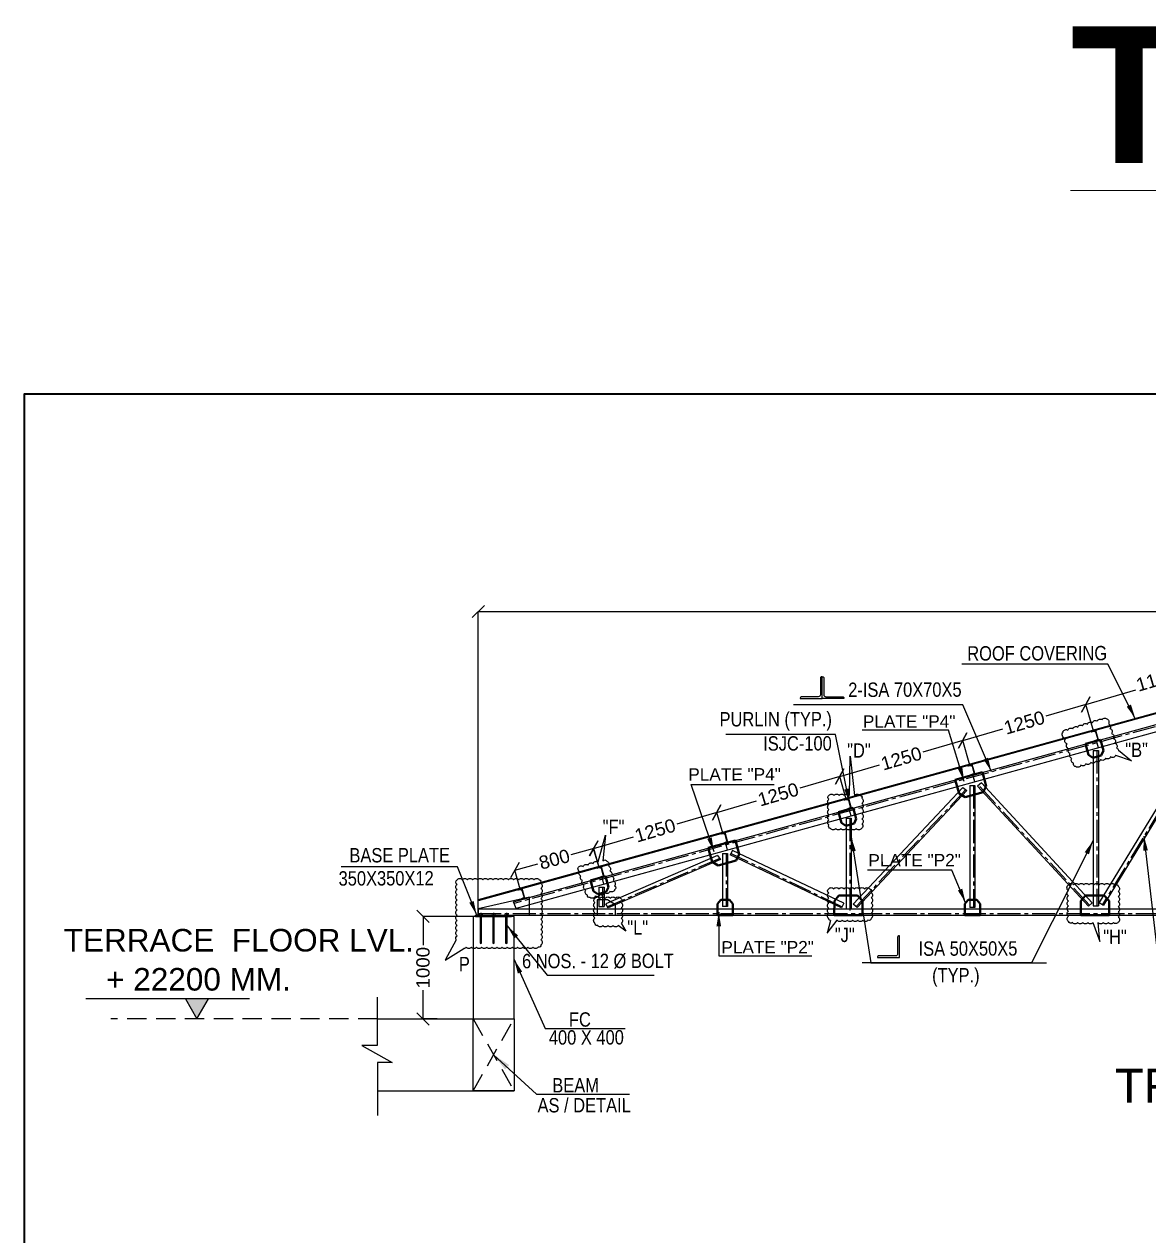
# Model space of a CAD drawing. Header units: inches. Extents: x 1789308 to 1948517, y 1504002 to 1708835.
# Drawn here: x 1831025 to 1847470, y 1579468 to 1597188 of the extents above; entities that cross this region are included whole.
import ezdxf
from ezdxf.enums import TextEntityAlignment as Align

# ---------------------------------------------------------------- set-up
doc = ezdxf.new("R2010")
doc.units = ezdxf.units.IN
doc.header["$LTSCALE"] = 0.015
doc.header["$MEASUREMENT"] = 0
doc.header["$PDMODE"] = 34
doc.header["$PDSIZE"] = -0.1
for name, pattern in [('CENTER2', [1.125, 0.75, -0.125, 0.125, -0.125]), ('DASHED2', [0.375, 0.25, -0.125]), ('{ Leader Line}', [0])]:
    doc.linetypes.add(name, pattern=pattern)
for name, color, linetype in [('CHHAJA', 36, 'Continuous'), ('DIM - GRID - STR', 7, 'Continuous'), ('DIM DEM', 191, 'Continuous'), ('ISA 75X75X6', 104, 'Continuous'), ('SHIFTING - STR', 1, 'Continuous'), ('TITLE', 7, 'Continuous')]:
    doc.layers.add(name, color=color, linetype=linetype)
for name, color, linetype, lineweight in [('PLATE', 1, 'Continuous', 25), ('TEXT', 7, 'Continuous', 5), ('TRUSS', 82, 'Continuous', 25), ('TRUSS - STR', 6, 'Continuous', 25), ('truss text', 2, 'Continuous', 25)]:
    doc.layers.add(name, color=color, linetype=linetype, lineweight=lineweight)
doc.styles.add('arial', font='ARIALN.TTF')
doc.styles.add('ARIAL NARROW', font='ARIALN.TTF')
doc.styles.add('PRADEEP - STR', font='swissel.ttf')
doc.styles.add('ROMAND', font='arial.ttf')
doc.styles.add('SC-BBS1', font='SansSerif')
doc.dimstyles.new('GRID DIM', dxfattribs={"dimtxt": 350, "dimasz": 250, "dimexe": 0.1, "dimexo": 0.1, "dimgap": 0.09, "dimtad": 0, "dimdec": 0, "dimzin": 0, "dimdsep": 46, "dimtxsty": 'PRADEEP - STR', "dimblk": 'OBLIQUE', "dimcen": 0.09, "dimclrd": 73, "dimclre": 73, "dimclrt": 256, "dimadec": 0, "dimazin": 0, "dimtfac": 1, "dimtdec": 0, "dimtofl": 0, "dimtmove": 1, "dimatfit": 3, "dimfxl": 1.25, "dimtolj": 1, "dimtzin": 0, "dimlwd": -1, "dimlwe": -1, "dimarcsym": 2})

# ---------------------------------------------------------------- blocks, each defined once
blk = doc.blocks.new('LVL')
at = {"layer": 'CHHAJA', "color": 1, "ltscale": 50}
blk.add_line((-513, 197), (1082, 197), dxfattribs=at)
blk.add_lwpolyline([(-111, 197), (111, 197), (0, 0), (0, 0)], close=True, dxfattribs=at)
blk.add_solid([(-111, 197), (111, 197), (0, 0)], dxfattribs=at)
blk = doc.blocks.new('_Oblique')
at = {"color": 0, "linetype": 'ByBlock', "lineweight": -2}
blk.add_line((-0.5, -0.5), (0.5, 0.5), dxfattribs=at)
blk = doc.blocks.new('*D239')
at = {"layer": 'Defpoints', "color": 0, "transparency": 16777216}
for p in [(1816401, 1593479), (1816889, 1593479), (1816537, 1592479)]:
    blk.add_point(p, dxfattribs=at)
at = {"layer": 'DIM - GRID - STR', "color": 73, "linetype": 'ByBlock', "transparency": 16777216}
for p, q in [((1816888, 1593479), (1816401, 1593479)), ((1816401, 1593479), (1816401, 1593199)), ((1816401, 1592479), (1816401, 1592760)), ((1816537, 1592479), (1816401, 1592479))]:
    blk.add_line(p, q, dxfattribs=at)
at = {"layer": 'DIM - GRID - STR', "color": 73, "transparency": 16777216, "xscale": 120, "yscale": 120, "zscale": 120}
for p, rotation in [((1816401, 1593479), 90), ((1816401, 1592479), 270)]:
    blk.add_blockref('_Oblique', p, dxfattribs=dict(at, rotation=rotation))
at = {"layer": 'DIM - GRID - STR', "transparency": 16777216, "insert": (1816401, 1592979), "char_height": 130, "attachment_point": 5, "rotation": 90, "style": 'PRADEEP - STR'}
blk.add_mtext('\\A1;1000', dxfattribs=at)
blk = doc.blocks.new('A$C04F76162')
at = {"layer": 'TRUSS', "color": 1}
for points in [[(-175, 12), (175, 12)], [(-175, 0), (175, 0)]]:
    blk.add_lwpolyline(points, dxfattribs=at)
blk.add_lwpolyline([(-175, 12), (175, 12), (175, 0), (-175, 0)], close=True, dxfattribs=at)
blk = doc.blocks.new('*D240')
at = {"layer": 'Defpoints', "color": 0, "transparency": 16777216}
for p in [(1831439, 1596452), (1816939, 1593508), (1831439, 1593508)]:
    blk.add_point(p, dxfattribs=at)
at = {"layer": 'DIM - GRID - STR', "color": 73, "linetype": 'ByBlock', "transparency": 16777216}
for p, q in [((1816939, 1593509), (1816939, 1596452)), ((1816939, 1596452), (1823911, 1596452)), ((1831439, 1596452), (1824466, 1596452)), ((1831439, 1593509), (1831439, 1596452))]:
    blk.add_line(p, q, dxfattribs=at)
at = {"layer": 'DIM - GRID - STR', "color": 73, "transparency": 16777216, "xscale": 120, "yscale": 120, "zscale": 120, "rotation": 180}
blk.add_blockref('_Oblique', (1816939, 1596452), dxfattribs=at)
at = {"layer": 'DIM - GRID - STR', "color": 73, "transparency": 16777216, "xscale": 120, "yscale": 120, "zscale": 120}
blk.add_blockref('_Oblique', (1831439, 1596452), dxfattribs=at)
at = {"layer": 'DIM - GRID - STR', "transparency": 16777216, "insert": (1824189, 1596452), "char_height": 130, "attachment_point": 5, "style": 'PRADEEP - STR'}
blk.add_mtext('\\A1;14500', dxfattribs=at)
blk = doc.blocks.new('A$C02755AB6')
at = {"layer": 'ISA 75X75X6', "color": 2}
blk.add_lwpolyline([(-0.0054, 0.0634), (-0.0054, 0.0117, -0.414214), (-0.0117, 0.0054), (-0.0635, 0.0054, 0.414214), (-0.0675, 0.0013), (-0.0675, 0), (0, 0), (0, 0.0675), (-0.0014, 0.0675, 0.414214)], format="xyb", close=True, dxfattribs=at)
blk = doc.blocks.new('*D306')
at = {"layer": 'Defpoints', "color": 0, "transparency": 16777216}
for p in [(-7447, 3832), (-8626, 3765), (-8551, 3508)]:
    blk.add_point(p, dxfattribs=at)
at = {"layer": 'DIM - GRID - STR', "color": 73, "linetype": 'ByBlock', "transparency": 16777216}
for p, q in [((-7523, 4089), (-7716, 4032)), ((-7447, 3832), (-7523, 4089)), ((-8626, 3765), (-8137, 3908)), ((-8551, 3508), (-8626, 3765))]:
    blk.add_line(p, q, dxfattribs=at)
at = {"layer": 'DIM - GRID - STR', "color": 73, "transparency": 16777216, "xscale": 120, "yscale": 120, "zscale": 120}
for p, rotation in [((-7523, 4089), 16.37141767547914), ((-8626, 3765), 196.3714176754792)]:
    blk.add_blockref('_Oblique', p, dxfattribs=dict(at, rotation=rotation))
at = {"layer": 'DIM - GRID - STR', "transparency": 16777216, "insert": (-7937, 4008), "char_height": 130, "attachment_point": 5, "rotation": 16.3714, "style": 'PRADEEP - STR'}
blk.add_mtext('\\A1;1150', dxfattribs=at)
blk = doc.blocks.new('*D307')
at = {"layer": 'Defpoints', "color": 0, "transparency": 16777216}
for p in [(-8551, 3508), (-9826, 3414), (-9756, 3175)]:
    blk.add_point(p, dxfattribs=at)
at = {"layer": 'DIM - GRID - STR', "color": 73, "linetype": 'ByBlock', "transparency": 16777216}
for p, q in [((-8626, 3765), (-9015, 3651)), ((-8551, 3508), (-8626, 3765)), ((-9826, 3414), (-9436, 3528)), ((-9756, 3175), (-9826, 3414))]:
    blk.add_line(p, q, dxfattribs=at)
at = {"layer": 'DIM - GRID - STR', "color": 73, "transparency": 16777216, "xscale": 120, "yscale": 120, "zscale": 120}
for p, rotation in [((-8626, 3765), 16.29570665931574), ((-9826, 3414), 196.2957066593157)]:
    blk.add_blockref('_Oblique', p, dxfattribs=dict(at, rotation=rotation))
at = {"layer": 'DIM - GRID - STR', "transparency": 16777216, "insert": (-9226, 3589), "char_height": 130, "attachment_point": 5, "rotation": 16.2957, "style": 'PRADEEP - STR'}
blk.add_mtext('\\A1;1250', dxfattribs=at)
blk = doc.blocks.new('*D308')
at = {"layer": 'Defpoints', "color": 0, "transparency": 16777216}
for p in [(-9756, 3175), (-11025, 3063), (-10961, 2843)]:
    blk.add_point(p, dxfattribs=at)
at = {"layer": 'DIM - GRID - STR', "color": 73, "linetype": 'ByBlock', "transparency": 16777216}
for p, q in [((-9826, 3414), (-10215, 3300)), ((-9756, 3175), (-9826, 3414)), ((-11025, 3063), (-10636, 3177)), ((-10961, 2843), (-11025, 3063))]:
    blk.add_line(p, q, dxfattribs=at)
at = {"layer": 'DIM - GRID - STR', "color": 73, "transparency": 16777216, "xscale": 120, "yscale": 120, "zscale": 120}
for p, rotation in [((-9826, 3414), 16.29570665931574), ((-11025, 3063), 196.2957066593157)]:
    blk.add_blockref('_Oblique', p, dxfattribs=dict(at, rotation=rotation))
at = {"layer": 'DIM - GRID - STR', "transparency": 16777216, "insert": (-10425, 3239), "char_height": 130, "attachment_point": 5, "rotation": 16.2957, "style": 'PRADEEP - STR'}
blk.add_mtext('\\A1;1250', dxfattribs=at)
blk = doc.blocks.new('*D309')
at = {"layer": 'Defpoints', "color": 0, "transparency": 16777216}
for p in [(-10961, 2843), (-12225, 2713), (-12166, 2510)]:
    blk.add_point(p, dxfattribs=at)
at = {"layer": 'DIM - GRID - STR', "color": 73, "linetype": 'ByBlock', "transparency": 16777216}
for p, q in [((-11025, 3063), (-11414, 2950)), ((-10961, 2843), (-11025, 3063)), ((-12225, 2713), (-11836, 2826)), ((-12166, 2510), (-12225, 2713))]:
    blk.add_line(p, q, dxfattribs=at)
at = {"layer": 'DIM - GRID - STR', "color": 73, "transparency": 16777216, "xscale": 120, "yscale": 120, "zscale": 120}
for p, rotation in [((-11025, 3063), 16.29570665931574), ((-12225, 2713), 196.2957066593157)]:
    blk.add_blockref('_Oblique', p, dxfattribs=dict(at, rotation=rotation))
at = {"layer": 'DIM - GRID - STR', "transparency": 16777216, "insert": (-11625, 2888), "char_height": 130, "attachment_point": 5, "rotation": 16.2957, "style": 'PRADEEP - STR'}
blk.add_mtext('\\A1;1250', dxfattribs=at)
blk = doc.blocks.new('*D310')
at = {"layer": 'Defpoints', "color": 0, "transparency": 16777216}
for p in [(-12166, 2510), (-13425, 2362), (-13371, 2178)]:
    blk.add_point(p, dxfattribs=at)
at = {"layer": 'DIM - GRID - STR', "color": 73, "linetype": 'ByBlock', "transparency": 16777216}
for p, q in [((-12225, 2713), (-12614, 2599)), ((-12166, 2510), (-12225, 2713)), ((-13425, 2362), (-13035, 2476)), ((-13371, 2178), (-13425, 2362))]:
    blk.add_line(p, q, dxfattribs=at)
at = {"layer": 'DIM - GRID - STR', "color": 73, "transparency": 16777216, "xscale": 120, "yscale": 120, "zscale": 120}
for p, rotation in [((-12225, 2713), 16.29570665931574), ((-13425, 2362), 196.2957066593157)]:
    blk.add_blockref('_Oblique', p, dxfattribs=dict(at, rotation=rotation))
at = {"layer": 'DIM - GRID - STR', "transparency": 16777216, "insert": (-12825, 2537), "char_height": 130, "attachment_point": 5, "rotation": 16.2957, "style": 'PRADEEP - STR'}
blk.add_mtext('\\A1;1250', dxfattribs=at)
blk = doc.blocks.new('A$C533A03B5')
at = {"color": 4}
for p, q in [((-22, 100), (22, 100)), ((-22, 0), (-22, 100)), ((-22, 0), (22, 0)), ((-18, 18), (-18, 82)), ((-10, 91), (18, 95)), ((-10, 9), (18, 5)), ((22, 0), (22, 1))]:
    blk.add_line(p, q, dxfattribs=at)
for centre, radius, start, end in [((-9, 82), 9, 96, 180), ((-9, 18), 9, 180, 264), ((18, 99), 4.61, 276.5191, 8.9465), ((18, 1), 4.5, 0, 84)]:
    blk.add_arc(centre, radius, start, end, dxfattribs=at)
blk = doc.blocks.new('A$C1B5B027A')
at = {"layer": 'TRUSS', "color": 3}
blk.add_line((-13, 0), (13, 0), dxfattribs=at)
for points in [[(13, 14), (-13, 14)], [(-8, 0), (-8, -273), (6, -273), (6, 0)]]:
    blk.add_lwpolyline(points, dxfattribs=at)
at = {"layer": 'TRUSS', "color": 1, "linetype": 'CENTER2', "ltscale": 1500}
blk.add_lwpolyline([(-1, 22), (-1, -283)], dxfattribs=at)
at = {"layer": 'TRUSS', "color": 3}
for centre, start, end in [((-7, 7), 134.8035, 231.6243), ((7, 7), 308.3757, 45.1965)]:
    blk.add_arc(centre, 9.53, start, end, dxfattribs=at)
blk = doc.blocks.new('*D304')
at = {"layer": 'Defpoints', "color": 0, "transparency": 16777216}
for p in [(-13422, 2363), (-13371, 2178), (-14142, 1965)]:
    blk.add_point(p, dxfattribs=at)
at = {"layer": 'DIM - GRID - STR', "color": 73, "linetype": 'ByBlock', "transparency": 16777216}
for p, q in [((-13422, 2363), (-13647, 2300)), ((-13371, 2178), (-13422, 2363)), ((-14193, 2150), (-13967, 2212)), ((-14142, 1965), (-14193, 2150))]:
    blk.add_line(p, q, dxfattribs=at)
at = {"layer": 'DIM - GRID - STR', "color": 73, "transparency": 16777216, "xscale": 120, "yscale": 120, "zscale": 120}
for p, rotation in [((-13422, 2363), 15.41951506947383), ((-14193, 2150), 195.4195150694738)]:
    blk.add_blockref('_Oblique', p, dxfattribs=dict(at, rotation=rotation))
at = {"layer": 'DIM - GRID - STR', "transparency": 16777216, "insert": (-13807, 2256), "char_height": 130, "attachment_point": 5, "rotation": 15.4195, "style": 'PRADEEP - STR'}
blk.add_mtext('\\A1;800', dxfattribs=at)
blk = doc.blocks.new('A$C1F354469')
at = {"layer": 'PLATE', "color": 3, "lineweight": 40}
for p, q in [((-75, 110), (-42, 149)), ((-42, 149), (42, 149)), ((75, 110), (42, 149)), ((-75, 0), (-75, 110)), ((75, 0), (-75, 0)), ((75, 110), (75, 0))]:
    blk.add_line(p, q, dxfattribs=at)
blk = doc.blocks.new('A$C67564977')
at = {"layer": 'PLATE', "color": 3, "lineweight": 40}
for p, q in [((-133, -37), (133, 37)), ((133, 37), (170, -99)), ((-95, -171), (-133, -37)), ((141, -158), (170, -99)), ((-35, -207), (-95, -171)), ((141, -158), (-35, -207))]:
    blk.add_line(p, q, dxfattribs=at)
blk = doc.blocks.new('A$C08990B8F')
at = {"layer": 'PLATE', "color": 3}
blk.add_lwpolyline([(88, 0), (88, 100), (12, 150), (-88, 150), (-88, 0)], close=True, dxfattribs=at)
blk = doc.blocks.new('A$C54AB5B82')
at = {"color": 5}
for points in [[(-8848.4, 3500.1, -0.5205671), (-8800.6, 3514.9, -0.5205671), (-8752.8, 3529.6, -0.5205671), (-8705.1, 3544.3, -0.5205671), (-8657.3, 3559.1, -0.5205671), (-8609.5, 3573.8, -0.5205671), (-8561.7, 3588.6, -0.5205671), (-8513.9, 3603.3, -0.5205671), (-8466.2, 3618, -0.5205671), (-8422.3, 3625.1, -0.5205671), (-8406.4, 3577.7, -0.5205671), (-8390.4, 3530.4, -0.5205671), (-8374.5, 3483, -0.5205671), (-8358.5, 3435.6, -0.5205671), (-8342.6, 3388.2, -0.5205671), (-8326.6, 3340.8, -0.2446984), (-8306.3, 3321.3, -0.2446984)], [(-8332.7, 3268.1, -0.0529955), (-8337.4, 3268.6, -0.5205671), (-8385.5, 3255, -0.5205671), (-8433.7, 3241.5, -0.5205671), (-8481.8, 3227.9, -0.5205671), (-8529.9, 3214.4, -0.5205671), (-8578.1, 3200.8, -0.5205671), (-8626.2, 3187.3, -0.5205671), (-8674.3, 3173.7, -0.5205671), (-8722.4, 3160.1, -0.5205671), (-8746.1, 3192.7, -0.5205671), (-8761.9, 3240.1, -0.5205671), (-8777.7, 3287.6, -0.5205671), (-8793.5, 3335, -0.5205671), (-8809.2, 3382.5, -0.5205671), (-8825, 3429.9, -0.5205671), (-8848.4, 3500.1)], [(-10880.5, 2878.9, -0.520567), (-10830.5, 2878.9, -0.5205671), (-10808.5, 2850.9, -0.5205671), (-10808.5, 2800.9, -0.5205671), (-10808.5, 2750.9, -0.5205671), (-10808.5, 2700.9, -0.5205671), (-10808.5, 2650.9, -0.5205671), (-10808.5, 2600.9, -0.5205671), (-10814.6, 2557.1, -0.5205671), (-10864.6, 2557.1, -0.5205671), (-10914.6, 2557.1, -0.5205671), (-10964.6, 2557.1, -0.5205671), (-11014.6, 2557.1, -0.5205671), (-11064.6, 2557.1, -0.5205671), (-11114.6, 2557.1, -0.5205671), (-11130.5, 2591.2, -0.5205671), (-11130.5, 2641.2, -0.5205671), (-11130.5, 2691.2, -0.5205671), (-11130.5, 2741.2, -0.5205671), (-11130.5, 2791.2, -0.5205671), (-11130.5, 2841.2, -0.5205671), (-11130.5, 2878.9, -0.520567), (-11080.5, 2878.9, -0.5205671), (-11030.5, 2878.9, -0.5205671), (-10980.5, 2878.9, -0.5205671), (-10930.5, 2878.9)], [(-13334.1, 2242.8, -0.5205671), (-13296.7, 2236.9, -0.5205671), (-13281.2, 2189.4, -0.5205671), (-13265.8, 2141.8, -0.5205671), (-13250.4, 2094.2, -0.5205671), (-13235, 2046.7, -0.5205671), (-13219.6, 1999.1, -0.5205671), (-13219.7, 1959.5, -0.5205671), (-13267.2, 1944, -0.5205671), (-13314.8, 1928.6, -0.5205671), (-13362.4, 1913.2, -0.5205671), (-13409.9, 1897.8, -0.5205671), (-13457.5, 1882.4, -0.5205671), (-13484.8, 1907.1, -0.5205671), (-13500.8, 1954.4, -0.5205671), (-13516.7, 2001.8, -0.5205671), (-13532.6, 2049.2, -0.5205671), (-13548.6, 2096.6, -0.5205671), (-13564.5, 2144, -0.5205671), (-13574, 2172.4)], [(-13574, 2172.4, -0.5205671), (-13526, 2186.5, -0.5205671), (-13478.1, 2200.6, -0.5205671), (-13430.1, 2214.6, -0.5205671), (-13382.1, 2228.7, -0.0353101), (-13380.4, 2232.7, -0.0353101)], [(-14764.7, 1472.4, -0.3717248), (-14754.9, 1511, -0.5205671), (-14754.9, 1561, -0.5205671), (-14754.9, 1611, -0.5205671), (-14754.9, 1661, -0.5205671), (-14754.9, 1711, -0.5205671), (-14754.9, 1761, -0.5205671), (-14754.9, 1811, -0.5205671), (-14754.9, 1861, -0.5205671), (-14754.9, 1911, -0.5205671), (-14754.9, 1961, -0.5205671), (-14754.9, 2011, -0.5205671), (-14754.9, 2056.3, -0.520567), (-14704.9, 2056.3, -0.5205671), (-14654.9, 2056.3, -0.5205671), (-14604.9, 2056.3, -0.5205671), (-14554.9, 2056.3, -0.5205671), (-14504.9, 2056.3, -0.5205671), (-14454.9, 2056.3, -0.5205671), (-14404.9, 2056.3, -0.5205671), (-14354.9, 2056.3, -0.5205671), (-14304.9, 2056.3, -0.5205671), (-14254.9, 2056.3, -0.5205671), (-14204.9, 2056.3, -0.5205671), (-14154.9, 2056.3, -0.5205671), (-14104.9, 2056.3, -0.5205671), (-14054.9, 2056.3, -0.5205671), (-14004.9, 2056.3, -0.5205671), (-13954.9, 2056.3, -0.5205671), (-13939.1, 2022.1, -0.5205671), (-13939.1, 1972.1, -0.5205671), (-13939.1, 1922.1, -0.5205671), (-13939.1, 1872.1, -0.5205671), (-13939.1, 1822.1, -0.5205671), (-13939.1, 1772.1, -0.5205671), (-13939.1, 1722.1, -0.5205671), (-13939.1, 1672.1, -0.5205671), (-13939.1, 1622.1, -0.5205671), (-13939.1, 1572.1, -0.5205671), (-13939.1, 1522.1, -0.5205671), (-13939.1, 1472.1, -0.5205671), (-13939.1, 1422.1, -0.5205671), (-13966.5, 1399.5, -0.5205671), (-14016.5, 1399.5, -0.5205671), (-14066.5, 1399.5, -0.5205671), (-14116.5, 1399.5, -0.5205671), (-14166.5, 1399.5, -0.5205671), (-14216.5, 1399.5, -0.5205671), (-14266.5, 1399.5, -0.5205671), (-14316.5, 1399.5, -0.5205671), (-14366.5, 1399.5, -0.5205671), (-14416.5, 1399.5, -0.5205671), (-14466.5, 1399.5, -0.5205671), (-14516.5, 1399.5, -0.5205671), (-14566.5, 1399.5, -0.5205671), (-14616.5, 1399.5, -0.5205671), (-14666.5, 1399.5, -0.2446984), (-14691.5, 1386.5, -0.2446984)], [(-8556.3, 1639.7, -0.520567), (-8606.3, 1639.7, -0.5205671), (-8656.3, 1639.7, -0.5205671), (-8706.3, 1639.7, -0.5205671), (-8756.3, 1639.7, -0.5205671), (-8795.5, 1650.5, -0.5205671), (-8795.5, 1700.5, -0.5205671), (-8795.5, 1750.5, -0.5205671), (-8795.5, 1800.5, -0.5205671), (-8795.5, 1850.5, -0.5205671), (-8795.5, 1900.5, -0.5205671), (-8795.5, 1950.5, -0.5205671), (-8795.5, 2007.5, -0.520567), (-8745.5, 2007.5, -0.5205671), (-8695.5, 2007.5, -0.5205671), (-8645.5, 2007.5, -0.5205671), (-8595.5, 2007.5, -0.5205671), (-8545.5, 2007.5, -0.5205671), (-8495.5, 2007.5, -0.5205671), (-8445.5, 2007.5, -0.5205671), (-8395.5, 2007.5, -0.5205671), (-8345.5, 2007.5, -0.5205671), (-8309.8, 1993.2, -0.5205671), (-8309.8, 1943.2, -0.5205671), (-8309.8, 1893.2, -0.5205671), (-8309.8, 1843.2, -0.5205671), (-8309.8, 1793.2, -0.5205671), (-8309.8, 1743.2, -0.5205671), (-8309.8, 1693.2, -0.5205671), (-8309.8, 1643.2, -0.5205671), (-8356.3, 1639.7, -0.5205671), (-8406.3, 1639.7, -0.5205671), (-8456.3, 1639.7, -0.5205671), (-8506.3, 1639.7)], [(-11114.9, 1659.8, -0.3230427), (-11133.1, 1679.1, -0.5205671), (-11133.1, 1729.1, -0.5205671), (-11133.1, 1779.1, -0.5205671), (-11133.1, 1829.1, -0.5205671), (-11133.1, 1879.1, -0.5205671), (-11133.1, 1929.1, -0.5205671), (-11133.1, 1967.2, -0.520567), (-11083.1, 1967.2, -0.5205671), (-11033.1, 1967.2, -0.5205671), (-10983.1, 1967.2, -0.5205671), (-10933.1, 1967.2, -0.5205671), (-10883.1, 1967.2, -0.5205671), (-10833.1, 1967.2, -0.5205671), (-10783.1, 1967.2, -0.5205671), (-10733.1, 1967.2, -0.5205671), (-10719.3, 1931, -0.5205671), (-10719.3, 1881, -0.5205671), (-10719.3, 1831, -0.5205671), (-10719.3, 1781, -0.5205671), (-10719.3, 1731, -0.5205671), (-10719.3, 1681, -0.5205671), (-10750.2, 1661.9, -0.5205671), (-10800.2, 1661.9, -0.5205671), (-10850.2, 1661.9, -0.5205671), (-10900.2, 1661.9, -0.5205671), (-10950.2, 1661.9, -0.5205671), (-11000.2, 1661.9, -0.5205671), (-11050.2, 1661.9, -0.0244398), (-11052, 1659.6)], [(-13185.3, 1610.5, -0.5150022), (-13234.9, 1610.9, -0.5205671), (-13284.9, 1610.9, -0.5205671), (-13334.9, 1610.9, -0.5205671), (-13384.9, 1610.9, -0.5205671), (-13412.1, 1633.8, -0.5205671), (-13412.1, 1683.8, -0.5205671), (-13412.1, 1733.8, -0.5205671), (-13412.1, 1783.8, -0.5205671), (-13412.1, 1833.8, -0.5205671), (-13412.1, 1876.6, -0.520567), (-13362.1, 1876.6, -0.5205671), (-13312.1, 1876.6, -0.5205671), (-13262.1, 1876.6, -0.5205671), (-13212.1, 1876.6, -0.5205671), (-13162.1, 1876.6, -0.5205671), (-13156.3, 1832.3, -0.5205671), (-13156.3, 1782.3, -0.5205671), (-13156.3, 1732.3, -0.5205671), (-13156.3, 1682.3, -0.5205671), (-13156.3, 1632.3)]]:
    blk.add_lwpolyline(points, format="xyb", dxfattribs=at)
for points in [[(-8306.3, 3321.3), (-8181.3, 3216.7), (-8332.7, 3268.1)], [(-10930.5, 2878.9), (-10922.8, 3260.5), (-10880.5, 2878.9)], [(-13380.4, 2232.7), (-13309.8, 2490.7), (-13334.1, 2242.8)], [(-11114.9, 1659.8), (-11148, 1535.9), (-11050.2, 1661.9)], [(-13156.3, 1632.3), (-13110.1, 1555.9), (-13185.3, 1610.5)], [(-8556.3, 1639.7), (-8489.6, 1455), (-8506.3, 1639.7)], [(-14764.7, 1472.4), (-14873, 1274.2), (-14691.5, 1386.5)]]:
    blk.add_lwpolyline(points, dxfattribs=at)
for points in [[(-13373.1, 1772), (-13323.1, 1772)], [(-8553.2, 1772), (-8503.2, 1772)]]:
    blk.add_lwpolyline(points)
at = {"layer": 'PLATE', "color": 3}
blk.add_lwpolyline([(-14050, 1712), (-14050, 1886.6), (-14550, 1772), (-14550, 1712), (-14050, 1712)], dxfattribs=at)
at = {"layer": 'SHIFTING - STR', "color": 5, "linetype": 'CENTER2', "ltscale": 20000}
for p, q in [((-9796.2, 2936.6), (-10866.4, 1796.2)), ((-11003.7, 1792.6), (-12087.1, 2311.7))]:
    blk.add_line(p, q, dxfattribs=at)
at = {"layer": 'SHIFTING - STR', "color": 4, "ltscale": 1000}
for points in [[(-14180.1, 1778.1), (-14207.2, 1843.3), (-7317.3, 3743.6)], [(-7298.7, 3676.1), (-14180.1, 1778.1)], [(-7400.5, 3630.1), (-8495.4, 1834.2)], [(-7354.9, 3609), (-8452.8, 1808.2)], [(-8553.2, 3317.2), (-8553.2, 1802)], [(-8553.2, 3317.2), (-8503.2, 3317.2)], [(-8503.2, 3317.2), (-8503.2, 1802)], [(-9825.7, 2957.7), (-10893.1, 1820.4)], [(-9825.7, 2957.7), (-9784.7, 2928.4)], [(-9758.2, 2977.5), (-9758.2, 1786.6)], [(-9758.2, 2977.5), (-9708.2, 2977.5)], [(-9708.2, 2977.5), (-9708.2, 1786.6)], [(-9644.6, 3002.3), (-9681.6, 2968.8)], [(-8600.3, 1800), (-9681.6, 2968.8)], [(-8563.3, 1833.5), (-9644.6, 3002.3)], [(-9784.7, 2928.4), (-10856, 1786.8)], [(-10963.2, 2656.6), (-10963.2, 1772)], [(-10963.2, 2656.6), (-10913.2, 2656.6)], [(-10913.2, 2656.6), (-10913.2, 1772)], [(-12216.2, 2294.5), (-13305.7, 1820.7)], [(-12186.3, 2253.9), (-13282, 1782.4)], [(-12216.2, 2294.5), (-12186.3, 2253.9)], [(-12168.3, 2312.5), (-12168.3, 1795)], [(-12168.3, 2312.5), (-12118.3, 2312.5)], [(-12118.3, 2312.5), (-12118.3, 1795)], [(-12069.6, 2343.2), (-12093.9, 2299.4)], [(-10986.7, 1827.1), (-11007.8, 1784.4), (-12093.9, 2299.4)], [(-10986.7, 1827.1), (-12069.6, 2343.2)], [(-13373.1, 1985.1), (-13373.1, 1797.8)], [(-13373.1, 1985.1), (-13323.1, 1985.1)], [(-13323.1, 1985.1), (-13323.1, 1797.8)], [(-14550, 1772), (-50, 1772)], [(-14550, 1712), (-14550, 1772)], [(-14550, 1772), (-14550, 1712)], [(-13373.1, 1797.8), (-13323.1, 1797.8)], [(-13282, 1782.4), (-13305.7, 1820.7)], [(-12118.3, 1795), (-12168.3, 1795)], [(-10856, 1786.8), (-10893.1, 1820.4)], [(-9708.2, 1786.6), (-9758.2, 1786.6)], [(-8563.3, 1833.5), (-8600.3, 1800)], [(-8553.2, 1802), (-8503.2, 1802)], [(-8495.4, 1834.2), (-8452.8, 1808.2)], [(-14550, 1712), (-50, 1712)]]:
    blk.add_lwpolyline(points, dxfattribs=at)
at = {"layer": 'SHIFTING - STR', "color": 5, "linetype": 'CENTER2', "ltscale": 20000}
for points in [[(-384.1, 1821.2), (-7298.7, 3729), (-14199.8, 1825.6)], [(-7368, 3615.1), (-8464.6, 1815.4)], [(-8517.2, 3317.2), (-8517.2, 1802)], [(-9722.2, 2977.5), (-9722.2, 1786.6)], [(-8590, 1809.4), (-9671.2, 2978.2)], [(-10927.2, 2656.6), (-10927.2, 1729)], [(-12194.7, 2265.3), (-13289.4, 1794.3)], [(-12132.3, 2312.5), (-12132.3, 1795)], [(-13337.1, 1985.1), (-13337.1, 1797.8)], [(-14550, 1729), (-50, 1729)]]:
    blk.add_lwpolyline(points, dxfattribs=at)
at = {"layer": 'SHIFTING - STR', "color": 5, "linetype": 'DASHED2', "ltscale": 50000}
blk.add_lwpolyline([(-15533.8, 700), (-18130.6, 700)], dxfattribs=at)
at = {"layer": 'TRUSS', "color": 1}
for points in [[(-7421.7, 3828.9), (-14550, 1862.8)], [(-7418.6, 3819.4), (-14550, 1852.4)], [(-14550, 1852.4), (-14550, 1862.8)]]:
    blk.add_lwpolyline(points, dxfattribs=at)
at = {"layer": 'TRUSS'}
for points in [[(-8503.6, 3343.6), (-8522.2, 3411.1)], [(-9708.6, 3011.2), (-9727.2, 3078.6)], [(-10913.6, 2678.7), (-10932.2, 2746.2)], [(-12118.6, 2346.2), (-12137.2, 2413.7)], [(-13323.5, 2013.8), (-13342.1, 2081.2)]]:
    blk.add_lwpolyline(points, dxfattribs=at)
at = {"layer": 'TRUSS', "color": 4}
blk.add_lwpolyline([(-14600, 700), (-14200, 700), (-14200, 1700), (-14600, 1700)], close=True, dxfattribs=at)
at = {"layer": 'TRUSS - STR', "color": 3, "ltscale": 0.5}
for points in [[(-15533.8, 913.6), (-15533.8, 440.3), (-15683.8, 440.3), (-15388.6, 274.5), (-15531.6, 274.5), (-15531.6, -241.9)], [(-15533.8, 700), (-14600, 700)], [(-15531.6, 0), (-14200, 0)]]:
    blk.add_lwpolyline(points, dxfattribs=at)
blk.add_lwpolyline([(-14600, 700), (-14200, 700), (-14200, 0), (-14600, 0)], close=True, dxfattribs=at)
at = {"layer": 'TRUSS - STR', "color": 3, "linetype": 'DASHED2', "ltscale": 50000}
for points in [[(-14600, 0), (-14200, 700)], [(-14600, 700), (-14200, 0)]]:
    blk.add_lwpolyline(points, dxfattribs=at)
at = {"lineweight": -3, "extrusion": (4.57411e-16, -0.000231777, 1), "xscale": 3150.000000000006, "yscale": 3150.000000000006, "zscale": 3150.000000000006, "rotation": 359.9608856788817}
for p in [(-11197.2, 3824, -0.9), (-10444.1, 1297.8, -0.3)]:
    blk.add_blockref('A$C02755AB6', p, dxfattribs=at)
at = {"lineweight": -3, "extrusion": (-4.57411e-16, -0.000231777, 1), "xscale": -3150.000000000006, "yscale": 3150.00000000002, "zscale": 3150.00000000002, "rotation": 0.03911432111834756}
blk.add_blockref('A$C02755AB6', (-11197.2, 3824, -0.9), dxfattribs=at)
at = {"layer": 'CHHAJA', "xscale": -1}
blk.add_blockref('LVL', (-17291.7, 700), dxfattribs=at)
at = {"layer": 'PLATE'}
for name, p, rotation in [('A$C1F354469', (-8556.3, 3401.8), 195.4194213504711), ('A$C1F354469', (-10965.6, 2737.3), 195.4194213504711), ('A$C1F354469', (-13381.6, 2071), 195.4194213504157), ('A$C67564977', (-10940, 1712), 164.5751221282037), ('A$C67564977', (-8535.8, 1712), 164.5751221282037)]:
    blk.add_blockref(name, p, dxfattribs=dict(at, rotation=rotation))
for name, p in [('A$C67564977', (-9767.4, 3067.8)), ('A$C67564977', (-12174.6, 2403.9)), ('A$C08990B8F', (-13300.5, 1712)), ('A$C1F354469', (-12143.3, 1712)), ('A$C1F354469', (-9730.9, 1712))]:
    blk.add_blockref(name, p, dxfattribs=at)
at = {"layer": 'TRUSS', "xscale": -1, "rotation": 15.42487787149558}
for p in [(-8522.6, 3411.1), (-9727.6, 3078.8), (-10932.7, 2746.4), (-12137.6, 2414.1), (-13342.6, 2081.7), (-14115.6, 1868.5)]:
    blk.add_blockref('A$C533A03B5', p, dxfattribs=at)
at = {"layer": 'TRUSS'}
for name, p in [('A$C04F76162', (-14400, 1700)), ('A$C1B5B027A', (-14524.3, 1712)), ('A$C1B5B027A', (-14399.3, 1712)), ('A$C1B5B027A', (-14274.2, 1712))]:
    blk.add_blockref(name, p, dxfattribs=at)
at = {"layer": 'TEXT', "color": 2, "style": 'arial'}
for s, p in [('ROOF COVERING', (-9100.2, 4265.4, 0)), ('2-ISA 70X70X5', (-10389.8, 3910.6, 0)), ('PURLIN (TYP.)', (-11649, 3622.6, 0)), ('ISJC-100', (-11437.2, 3386.6, 0)), (' "D"', (-10860.5, 3317.7)), (' "B"', (-8153.2, 3324.1, 0)), (' "F"', (-13252.5, 2571.7)), ('BASE PLATE ', (-15293.1, 2296.8)), ('350X350X12', (-15447.5, 2071)), (' "L"', (-13016.6, 1591.1)), ('"J"', (-10976.1, 1519.6)), ('"H"', (-8340.9, 1500.9)), ('ISA 50X50X5', (-9774.9, 1386.4, 0)), ('P', (-14684.7, 1234.5)), ('(TYP.)', (-9893.1, 1125.7, 0)), ('FC', (-13558.5, 694.5)), ('400 X 400', (-13495.5, 520)), ('BEAM', (-13600.4, 53.6)), ('AS / DETAIL', (-13516.9, -141.1))]:
    blk.add_text(s, height=140, rotation=0.13925, dxfattribs=at).set_placement(p, align=Align.MIDDLE_CENTER)
at = {"layer": 'TEXT', "color": 2, "width": 1452.55, "attachment_point": 2, "rotation": 0.13925, "style": 'arial'}
for s, insert, char_height in [('{\\f@Arial Unicode MS|b0|i0|c0|p34;PLATE "P4"}', (-10348.3, 3660.3), 120), ('{\\f@Arial Unicode MS|b0|i0|c0|p34;PLATE "P4"}', (-12050.8, 3144.7), 120), ('{\\f@Arial Unicode MS|b0|i0|c0|p34;PLATE "P2"}', (-10295.6, 2307.8), 120), ('{\\f@Arial Unicode MS|b0|i0|c0|p34;PLATE "P2"}', (-11728.5, 1459.2), 120), ('6 NOS. - 12 %%C BOLT ', (-13382.8, 1335.4, 0), 140)]:
    blk.add_mtext(s, dxfattribs=dict(at, insert=insert, char_height=char_height))
at = {"layer": 'TITLE', "linetype": '{ Leader Line}', "style": 'ROMAND'}
blk.add_text('+ 22200 MM.', height=220, rotation=359.99771, dxfattribs=at).set_placement((-18178, 976.4))
at = {"layer": 'TITLE', "linetype": '{ Leader Line}', "insert": (-18591, 1577.4, 0), "char_height": 220, "width": 4282.785, "attachment_point": 1, "rotation": 359.99771, "style": 'ROMAND'}
blk.add_mtext('TERRACE  FLOOR LVL. ', dxfattribs=at)
at = {"layer": 'truss text', "style": 'SC-BBS1'}
blk.add_text('TRUSS - A', height=330, dxfattribs=at).set_placement((-7203, -215.3), align=Align.BOTTOM_CENTER)
at = {"layer": 'DIM - GRID - STR'}
dim = blk.add_linear_dim(base=(-50, 4672.6), p1=(-14550, 1729), p2=(-50, 1729), dimstyle='GRID DIM', override={"dimtxt": 130, "dimasz": 120, "dimfxl": 0}, dxfattribs=at)
dim.commit()
dim.dimension.update_dxf_attribs({"geometry": '*D240', "text_midpoint": (-7300, 4672.6), "insert": (-1831488.6, -1591779.5)})
dim = blk.add_linear_dim(base=(-8626.3, 3764.6), p1=(-7447.2, 3831.8), p2=(-8550.8, 3507.6), angle=196.37142, dimstyle='GRID DIM', override={"dimtxt": 130, "dimasz": 120, "dimfxl": 0}, dxfattribs=at)
dim.commit()
dim.dimension.update_dxf_attribs({"geometry": '*D306', "text_midpoint": (-7937.3, 4007.5), "dimtype": 161})
for base, p1, p2, picture, middle in [((-9825.6, 3414), (-8550.8, 3507.6), (-9755.7, 3175.1), '*D307', (-9225.8, 3589.4)), ((-11025.3, 3063.3), (-9755.7, 3175.1), (-10960.8, 2842.6), '*D308', (-10425.4, 3238.7)), ((-12224.9, 2712.6), (-10960.8, 2842.6), (-12165.7, 2510.2), '*D309', (-11625.1, 2888)), ((-13424.5, 2361.9), (-12165.7, 2510.2), (-13370.7, 2177.7), '*D310', (-12824.7, 2537.3))]:
    dim = blk.add_linear_dim(base=base, p1=p1, p2=p2, angle=16.29571, dimstyle='GRID DIM', override={"dimtxt": 130, "dimasz": 120, "dimfxl": 0}, dxfattribs=at)
    dim.commit()
    dim.dimension.update_dxf_attribs({"geometry": picture, "text_midpoint": middle})
dim = blk.add_aligned_dim(p1=(-14141.9, 1965), p2=(-13370.7, 2177.7), distance=191.9, dimstyle='GRID DIM', override={"dimtxt": 130, "dimasz": 120, "dimfxl": 0}, dxfattribs=at)
dim.commit()
dim.dimension.update_dxf_attribs({"geometry": '*D304', "text_midpoint": (-13807.3, 2256.4)})
dim = blk.add_linear_dim(base=(-15087.2, 1700), p1=(-14951.9, 700), p2=(-14600, 1700), angle=90, dimstyle='GRID DIM', override={"dimtxt": 130, "dimasz": 120, "dimfxl": 0}, dxfattribs=at)
dim.commit()
dim.dimension.update_dxf_attribs({"geometry": '*D239', "text_midpoint": (-15087.2, 1200), "insert": (-1831488.6, -1591779.5)})
at = {"layer": 'DIM DEM'}
for points, override in [([(-8143.6, 3629.8), (-8410.7, 4159.2), (-9835.9, 4159.2)], {"dimasz": 140, "dimclrd": 256, "dimfxl": 0.1}), ([(-9545.7, 3109.2), (-9825.6, 3761.2), (-11475.4, 3761.2)], {"dimasz": 140, "dimclrd": 256, "dimfxl": 0.1}), ([(-10930.4, 2805.2), (-11067.8, 3474), (-12135.6, 3474)], {"dimasz": 140, "dimclrd": 256, "dimfxl": 0.1}), ([(-9812, 3016.2), (-9963.6, 3514.1), (-10806.1, 3514.1)], {"dimasz": 140, "dimclrd": 256, "dimfxl": 0.1}), ([(-12250.8, 2330.8), (-12474, 2987), (-11664.1, 2987)], {"dimasz": 140, "dimclrd": 256, "dimfxl": 0.1}), ([(-10913.2, 2474.2), (-10723.1, 1245.8), (-9010.7, 1245.8)], {"dimasz": 140, "dimclrd": 256, "dimfxl": 0.1}), ([(-8553.2, 2440.5), (-9154.5, 1245.8), (-10805.6, 1245.8)], {"dimasz": 140, "dimclrd": 256, "dimfxl": 0.1}), ([(-8059.4, 2480.4), (-7892.4, 1023.1), (-5259.9, 1023.1)], {"dimasz": 140, "dimclrd": 256, "dimfxl": 0.1}), ([(-14563.9, 1712, 0), (-14752.8, 2182.8, 0), (-15887.3, 2182.8, 0)], {"dimasz": 140, "dimclrd": 256, "dimfxl": 0.1}), ([(-9797.6, 1831.9), (-9931.3, 2149.9), (-10753.7, 2149.9)], {"dimasz": 140, "dimclrd": 256, "dimfxl": 0.1}), ([(-12204.6, 1741.3), (-12204.2, 1314.2), (-11298.2, 1314.2)], {"dimasz": 140, "dimclrd": 256, "dimfxl": 0.1}), ([(-14267.9, 1607.7, 0), (-13876.5, 1127.9, 0), (-12833.7, 1127.9, 0)], {"dimasz": 140, "dimclrd": 256, "dimfxl": 0.1}), ([(-14200, 1279.7, 0), (-13897.1, 607.8, 0), (-13117.4, 607.8, 0)], {"dimasz": 140, "dimclrd": 256, "dimfxl": 0.1}), ([(-14400, 350, 0), (-13980.8, -32.1, 0), (-13075.6, -32.1, 0)], {"dimasz": 180, "dimclrd": 256, "dimfxl": 0.1})]:
    blk.add_leader(points, dimstyle='GRID DIM', override=override, dxfattribs=at)

msp = doc.modelspace()

# ---------------------------------------------------------------- linework, layer by layer
msp.add_lwpolyline([(1831024.5, 1591778.9), (1915124.5, 1591778.9), (1915124.5, 1532378.8), (1831024.5, 1532378.8)], close=True)
at = {"layer": 'TITLE', "color": 125, "lineweight": 35}
msp.add_lwpolyline([(1831024.5, 1532378.9), (1915124.5, 1532378.8), (1915124.6, 1591778.9), (1831024.5, 1591778.9)], close=True, dxfattribs=at)

# ---------------------------------------------------------------- block references
at = {"layer": 'PLATE', "xscale": 1.5, "yscale": 1.5, "zscale": 1.5}
msp.add_blockref('A$C54AB5B82', (1859488.3, 1581589.6), dxfattribs=at)

# ---------------------------------------------------------------- texts
at = {"layer": 'TEXT', "color": 7, "insert": (1846326.8, 1597157.8), "char_height": 2000, "width": 61401.975, "attachment_point": 1, "style": 'ARIAL NARROW'}
msp.add_mtext('{\\fArial|b1|i0|c0|p34;\\LTERRACE    FLOOR  TRUSS DETAILS}', dxfattribs=at)

doc.saveas('drawing.dxf')
